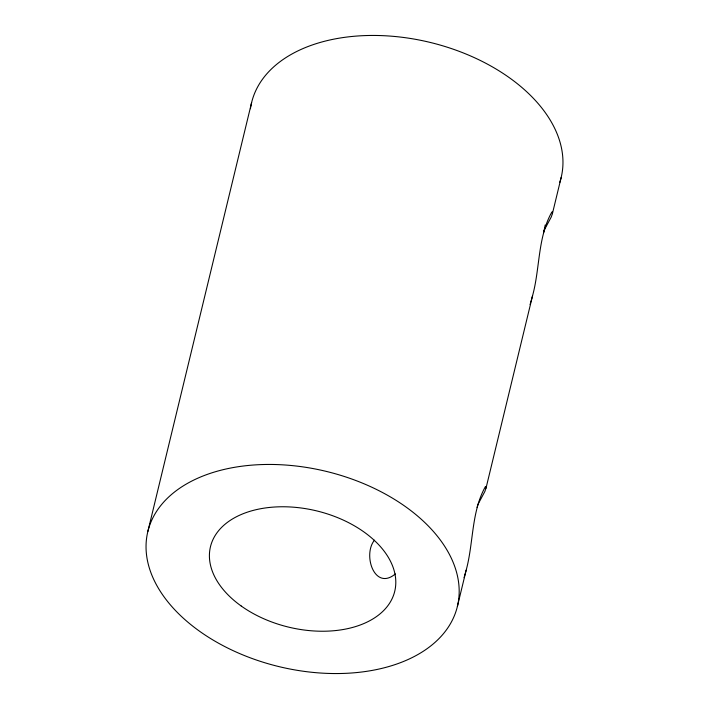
<?xml version="1.0" encoding="UTF-8"?>
<svg xmlns="http://www.w3.org/2000/svg" width="709" height="709" viewBox="0 0 709 709"><rect width="100%" height="100%" fill="white"/><g stroke="black" fill="none" stroke-linecap="round" stroke-linejoin="round"><path stroke-width="1.06" d="M477.538 505.18L484.885 491.443L486.019 488.005L486.09 486.622L485.443 486.56C471.21 511.809 473.656 542.748 466.15 570.249L457.385 606.461A159.25 100.439 13.6 0 1 204.741 634.803A159.25 100.439 13.6 0 1 245.695 465.733A159.25 100.439 13.6 0 1 457.385 606.461M543.963 230.62L551.31 216.883L552.444 213.444L552.515 212.062L551.868 212C537.626 237.249 540.081 268.188 532.574 295.688L485.993 488.244M147.827 531.537L251.615 102.539M552.408 213.684L561.173 177.463M530.802 302.061L532.574 295.688M464.085 577.684L466.15 570.249M530.093 304.595L530.509 303.124M374.458 540.187C362.476 554.846 374.574 591.341 395.374 573.918M250.437 108.734A159.25 100.439 13.6 0 1 429.229 42.194A159.25 100.439 13.6 0 1 559.72 182.523M545.186 225.001A59.778 11.805 -67 0 1 544.893 226.65M544.734 227.5A59.778 11.805 -67 0 1 544.184 230.141M543.98 231.054A59.778 11.805 -67 0 1 543.537 232.933M477.76 504.711A59.778 11.814 -67 0 1 477.113 507.493M241.246 606.035A94.793 59.786 13.6 0 0 394.036 593.805A94.793 59.786 13.6 0 0 272.531 507.165A94.793 59.786 13.6 0 0 241.246 606.035"/></g></svg>
